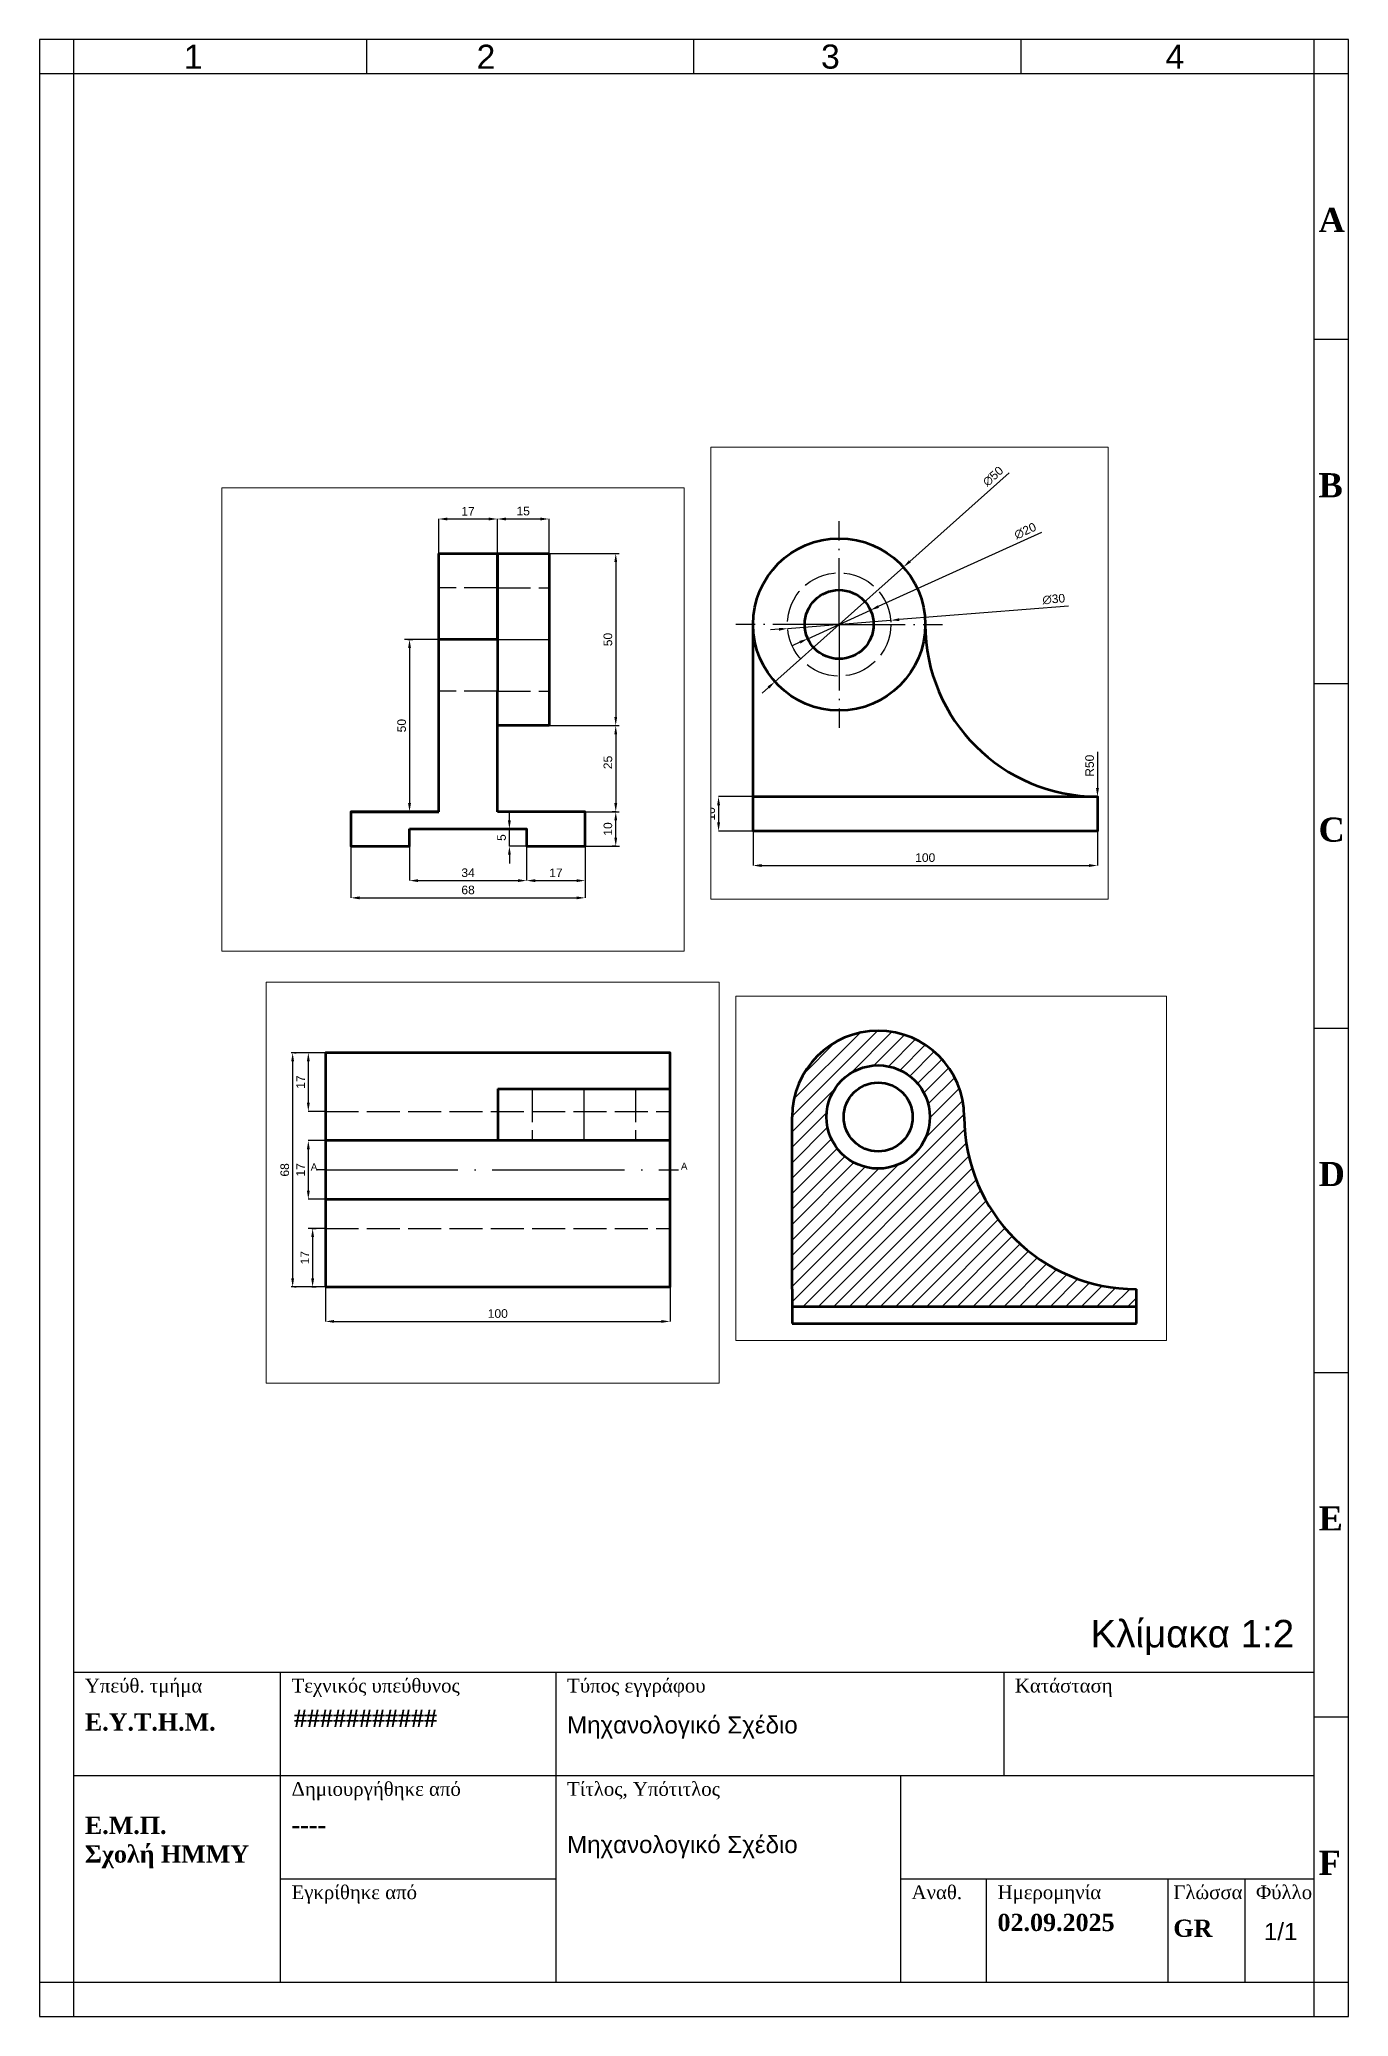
# Paper-space layout 'Μηχανολογικό Σχέδιο' of a CAD drawing. Header units: millimetres. Extents: x 15 to 205, y 5 to 292.
# The model-space entities are those that its viewports show. They can reach past a viewport. Long polylines and large blocks are cut down to what shows.
import ezdxf

# ---------------------------------------------------------------- set-up
doc = ezdxf.new("R2010")
doc.units = ezdxf.units.MM
doc.header["$LTSCALE"] = 0.2
doc.linetypes.add('ACAD_ISO02W100', pattern=[15, 12, -3])
doc.linetypes.add('ACAD_ISO04W100', pattern=[30, 24, -3, 0, -3])
doc.layers.add('dim', color=7, linetype='Continuous')
doc.layers.add('extentions', color=255, linetype='Continuous')
doc.styles.get("Standard").update_dxf_attribs({"font": 'arial.ttf'})
doc.styles.add('TextBlock', font='timesbd.ttf', dxfattribs={"height": 2.5})
doc.styles.add('TitleBlock', font='times.ttf', dxfattribs={"height": 2})
doc.dimstyles.new('mech', dxfattribs={"dimtxt": 2.5, "dimasz": 2.5, "dimexe": 1, "dimexo": 1, "dimgap": 1, "dimtad": 1, "dimtxsty": 'Standard', "dimcen": -2.5, "dimclrd": 256, "dimadec": 0, "dimazin": 3, "dimtfac": 1, "dimtix": 1, "dimtmove": 0, "dimatfit": 3, "dimfxl": 1, "dimlwd": 25, "dimarcsym": 0})

# ---------------------------------------------------------------- blocks, each defined once
blk = doc.blocks.new('*D2')
at = {"layer": 'Defpoints', "color": 0, "linetype": 'ACAD_ISO04W100', "transparency": 16777216}
for p in [(2520.37, 1680), (2520.37, 1630), (2522.37, 1630)]:
    blk.add_point(p, dxfattribs=at)
at = {"layer": 'dim', "color": 0, "linetype": 'ACAD_ISO04W100', "lineweight": -2, "transparency": 16777216}
for p, q in [((2521.37, 1680), (2523.37, 1680)), ((2521.37, 1630), (2523.37, 1630))]:
    blk.add_line(p, q, dxfattribs=at)
at = {"layer": 'dim', "lineweight": 25, "transparency": 16777216}
blk.add_line((2522.37, 1677.5), (2522.37, 1632.5), dxfattribs=at)
at = {"layer": 'dim', "linetype": 'ACAD_ISO04W100', "transparency": 16777216}
for points in [[(2521.96, 1677.5), (2522.79, 1677.5), (2522.37, 1680)], [(2521.96, 1632.5), (2522.79, 1632.5), (2522.37, 1630)]]:
    blk.add_solid(points, dxfattribs=at)
at = {"layer": 'dim', "color": 0, "linetype": 'ACAD_ISO04W100', "transparency": 16777216, "insert": (2520.1, 1655), "char_height": 2.5, "attachment_point": 5, "rotation": 90}
blk.add_mtext('50', dxfattribs=at)
blk = doc.blocks.new('*D3')
at = {"layer": 'Defpoints', "color": 0, "linetype": 'ACAD_ISO04W100', "transparency": 16777216}
for p in [(2522.37, 1630), (2522.37, 1605), (2523.37, 1605)]:
    blk.add_point(p, dxfattribs=at)
at = {"layer": 'dim', "lineweight": 25, "transparency": 16777216}
blk.add_line((2522.37, 1627.5), (2522.37, 1607.5), dxfattribs=at)
at = {"layer": 'dim', "color": 0, "linetype": 'ACAD_ISO04W100', "lineweight": -2, "transparency": 16777216}
blk.add_line((2522.37, 1605), (2521.37, 1605), dxfattribs=at)
at = {"layer": 'dim', "linetype": 'ACAD_ISO04W100', "transparency": 16777216}
for points in [[(2521.96, 1627.5), (2522.79, 1627.5), (2522.37, 1630)], [(2521.96, 1607.5), (2522.79, 1607.5), (2522.37, 1605)]]:
    blk.add_solid(points, dxfattribs=at)
at = {"layer": 'dim', "color": 0, "linetype": 'ACAD_ISO04W100', "transparency": 16777216, "insert": (2520.1, 1619.32), "char_height": 2.5, "attachment_point": 5, "rotation": 90}
blk.add_mtext('25', dxfattribs=at)
blk = doc.blocks.new('*D4')
at = {"layer": 'Defpoints', "color": 0, "linetype": 'ACAD_ISO04W100', "transparency": 16777216}
for p in [(2462.5, 1585), (2496.5, 1585), (2496.5, 1585)]:
    blk.add_point(p, dxfattribs=at)
at = {"layer": 'dim', "lineweight": 25, "transparency": 16777216}
blk.add_line((2465, 1585), (2494, 1585), dxfattribs=at)
at = {"layer": 'dim', "linetype": 'ACAD_ISO04W100', "transparency": 16777216}
for points in [[(2465, 1585.42), (2465, 1584.58), (2462.5, 1585)], [(2494, 1585.42), (2494, 1584.58), (2496.5, 1585)]]:
    blk.add_solid(points, dxfattribs=at)
at = {"layer": 'dim', "color": 0, "linetype": 'ACAD_ISO04W100', "transparency": 16777216, "insert": (2479.5, 1587.28), "char_height": 2.5, "attachment_point": 5}
blk.add_mtext('34', dxfattribs=at)
blk = doc.blocks.new('*D5')
at = {"layer": 'Defpoints', "color": 0, "linetype": 'ACAD_ISO04W100', "transparency": 16777216}
for p in [(2445.5, 1580), (2513.5, 1580), (2513.5, 1580)]:
    blk.add_point(p, dxfattribs=at)
at = {"layer": 'dim', "lineweight": 25, "transparency": 16777216}
blk.add_line((2448, 1580), (2511, 1580), dxfattribs=at)
at = {"layer": 'dim', "linetype": 'ACAD_ISO04W100', "transparency": 16777216}
for points in [[(2448, 1580.42), (2448, 1579.58), (2445.5, 1580)], [(2511, 1580.42), (2511, 1579.58), (2513.5, 1580)]]:
    blk.add_solid(points, dxfattribs=at)
at = {"layer": 'dim', "color": 0, "linetype": 'ACAD_ISO04W100', "transparency": 16777216, "insert": (2479.5, 1582.28), "char_height": 2.5, "attachment_point": 5}
blk.add_mtext('68', dxfattribs=at)
blk = doc.blocks.new('*D6')
at = {"layer": 'Defpoints', "color": 0, "linetype": 'ACAD_ISO04W100', "transparency": 16777216}
for p in [(2496.5, 1585), (2513.5, 1585), (2513.5, 1585)]:
    blk.add_point(p, dxfattribs=at)
at = {"layer": 'dim', "lineweight": 25, "transparency": 16777216}
blk.add_line((2499, 1585), (2511, 1585), dxfattribs=at)
at = {"layer": 'dim', "linetype": 'ACAD_ISO04W100', "transparency": 16777216}
for points in [[(2499, 1585.42), (2499, 1584.58), (2496.5, 1585)], [(2511, 1585.42), (2511, 1584.58), (2513.5, 1585)]]:
    blk.add_solid(points, dxfattribs=at)
at = {"layer": 'dim', "color": 0, "linetype": 'ACAD_ISO04W100', "transparency": 16777216, "insert": (2505, 1587.26), "char_height": 2.5, "attachment_point": 5}
blk.add_mtext('17', dxfattribs=at)
blk = doc.blocks.new('*D8')
at = {"layer": 'Defpoints', "color": 0, "linetype": 'ACAD_ISO04W100', "transparency": 16777216}
for p in [(2491.5, 1600), (2496.5, 1600), (2491.5, 1595)]:
    blk.add_point(p, dxfattribs=at)
at = {"layer": 'dim', "lineweight": 25, "transparency": 16777216}
for p, q in [((2491.5, 1602.5), (2491.5, 1605)), ((2491.5, 1595), (2491.5, 1600)), ((2491.5, 1592.5), (2491.5, 1590))]:
    blk.add_line(p, q, dxfattribs=at)
at = {"layer": 'dim', "color": 0, "linetype": 'ACAD_ISO04W100', "lineweight": -2, "transparency": 16777216}
blk.add_line((2495.5, 1600), (2490.5, 1600), dxfattribs=at)
at = {"layer": 'dim', "linetype": 'ACAD_ISO04W100', "transparency": 16777216}
for points in [[(2491.08, 1602.5), (2491.92, 1602.5), (2491.5, 1600)], [(2491.08, 1592.5), (2491.92, 1592.5), (2491.5, 1595)]]:
    blk.add_solid(points, dxfattribs=at)
at = {"layer": 'dim', "color": 0, "linetype": 'ACAD_ISO04W100', "transparency": 16777216, "insert": (2489.23, 1597.5), "char_height": 2.5, "attachment_point": 5, "rotation": 90}
blk.add_mtext('5', dxfattribs=at)
blk = doc.blocks.new('*D9')
at = {"layer": 'Defpoints', "color": 0, "linetype": 'ACAD_ISO04W100', "transparency": 16777216}
for p in [(2522.37, 1605), (2523.5, 1605), (2523.5, 1595)]:
    blk.add_point(p, dxfattribs=at)
at = {"layer": 'dim', "color": 0, "linetype": 'ACAD_ISO04W100', "lineweight": -2, "transparency": 16777216}
for p, q in [((2522.5, 1605), (2521.37, 1605)), ((2522.5, 1595), (2521.37, 1595))]:
    blk.add_line(p, q, dxfattribs=at)
at = {"layer": 'dim', "lineweight": 25, "transparency": 16777216}
blk.add_line((2522.37, 1597.5), (2522.37, 1602.5), dxfattribs=at)
at = {"layer": 'dim', "linetype": 'ACAD_ISO04W100', "transparency": 16777216}
for points in [[(2521.96, 1602.5), (2522.79, 1602.5), (2522.37, 1605)], [(2521.96, 1597.5), (2522.79, 1597.5), (2522.37, 1595)]]:
    blk.add_solid(points, dxfattribs=at)
at = {"layer": 'dim', "color": 0, "linetype": 'ACAD_ISO04W100', "transparency": 16777216, "insert": (2520.1, 1600), "char_height": 2.5, "attachment_point": 5, "rotation": 90}
blk.add_mtext('10', dxfattribs=at)
blk = doc.blocks.new('*D10')
at = {"layer": 'Defpoints', "color": 0, "linetype": 'ACAD_ISO04W100', "transparency": 16777216}
for p in [(2488, 1690), (2503, 1690), (2503, 1690)]:
    blk.add_point(p, dxfattribs=at)
at = {"layer": 'dim', "lineweight": 25, "transparency": 16777216}
blk.add_line((2490.5, 1690), (2500.5, 1690), dxfattribs=at)
at = {"layer": 'dim', "linetype": 'ACAD_ISO04W100', "transparency": 16777216}
for points in [[(2490.5, 1690.42), (2490.5, 1689.58), (2488, 1690)], [(2500.5, 1690.42), (2500.5, 1689.58), (2503, 1690)]]:
    blk.add_solid(points, dxfattribs=at)
at = {"layer": 'dim', "color": 0, "linetype": 'ACAD_ISO04W100', "transparency": 16777216, "insert": (2495.5, 1692.28), "char_height": 2.5, "attachment_point": 5}
blk.add_mtext('15', dxfattribs=at)
blk = doc.blocks.new('*D11')
at = {"layer": 'Defpoints', "color": 0, "linetype": 'ACAD_ISO04W100', "transparency": 16777216}
for p in [(2471, 1690), (2488, 1690), (2488, 1690)]:
    blk.add_point(p, dxfattribs=at)
at = {"layer": 'dim', "lineweight": 25, "transparency": 16777216}
blk.add_line((2473.5, 1690), (2485.5, 1690), dxfattribs=at)
at = {"layer": 'dim', "linetype": 'ACAD_ISO04W100', "transparency": 16777216}
for points in [[(2473.5, 1690.42), (2473.5, 1689.58), (2471, 1690)], [(2485.5, 1690.42), (2485.5, 1689.58), (2488, 1690)]]:
    blk.add_solid(points, dxfattribs=at)
at = {"layer": 'dim', "color": 0, "linetype": 'ACAD_ISO04W100', "transparency": 16777216, "insert": (2479.5, 1692.26), "char_height": 2.5, "attachment_point": 5}
blk.add_mtext('17', dxfattribs=at)
blk = doc.blocks.new('*D12')
at = {"layer": 'Defpoints', "color": 0, "linetype": 'ACAD_ISO04W100', "transparency": 16777216}
for p in [(2461, 1655), (2462.5, 1605), (2471, 1605)]:
    blk.add_point(p, dxfattribs=at)
at = {"layer": 'dim', "color": 0, "linetype": 'ACAD_ISO04W100', "lineweight": -2, "transparency": 16777216}
for p, q in [((2462, 1655), (2463.5, 1655)), ((2470, 1605), (2461.5, 1605))]:
    blk.add_line(p, q, dxfattribs=at)
at = {"layer": 'dim', "lineweight": 25, "transparency": 16777216}
blk.add_line((2462.5, 1652.5), (2462.5, 1607.5), dxfattribs=at)
at = {"layer": 'dim', "linetype": 'ACAD_ISO04W100', "transparency": 16777216}
for points in [[(2462.08, 1652.5), (2462.92, 1652.5), (2462.5, 1655)], [(2462.08, 1607.5), (2462.92, 1607.5), (2462.5, 1605)]]:
    blk.add_solid(points, dxfattribs=at)
at = {"layer": 'dim', "color": 0, "linetype": 'ACAD_ISO04W100', "transparency": 16777216, "insert": (2460.22, 1630), "char_height": 2.5, "attachment_point": 5, "rotation": 90}
blk.add_mtext('50', dxfattribs=at)
blk = doc.blocks.new('*D13')
at = {"layer": 'Defpoints', "color": 0, "linetype": 'ACAD_ISO04W100', "transparency": 16777216}
for p in [(2600, 1617.5), (2700, 1617.5), (2700, 1617.5)]:
    blk.add_point(p, dxfattribs=at)
at = {"layer": 'dim', "lineweight": 25, "transparency": 16777216}
blk.add_line((2602.5, 1617.5), (2697.5, 1617.5), dxfattribs=at)
at = {"layer": 'dim', "linetype": 'ACAD_ISO04W100', "transparency": 16777216}
for points in [[(2602.5, 1617.92), (2602.5, 1617.08), (2600, 1617.5)], [(2697.5, 1617.92), (2697.5, 1617.08), (2700, 1617.5)]]:
    blk.add_solid(points, dxfattribs=at)
at = {"layer": 'dim', "color": 0, "linetype": 'ACAD_ISO04W100', "transparency": 16777216, "insert": (2650, 1619.78), "char_height": 2.5, "attachment_point": 5}
blk.add_mtext('100', dxfattribs=at)
blk = doc.blocks.new('*D14')
at = {"layer": 'Defpoints', "color": 0, "linetype": 'ACAD_ISO04W100', "transparency": 16777216}
for p in [(2590, 1637.5), (2590, 1627.5), (2590, 1627.5)]:
    blk.add_point(p, dxfattribs=at)
at = {"layer": 'dim', "lineweight": 25, "transparency": 16777216}
blk.add_line((2590, 1635), (2590, 1630), dxfattribs=at)
at = {"layer": 'dim', "linetype": 'ACAD_ISO04W100', "transparency": 16777216}
for points in [[(2589.58, 1635), (2590.42, 1635), (2590, 1637.5)], [(2589.58, 1630), (2590.42, 1630), (2590, 1627.5)]]:
    blk.add_solid(points, dxfattribs=at)
at = {"layer": 'dim', "color": 0, "linetype": 'ACAD_ISO04W100', "transparency": 16777216, "insert": (2587.72, 1632.5), "char_height": 2.5, "attachment_point": 5, "rotation": 90}
blk.add_mtext('10', dxfattribs=at)
blk = doc.blocks.new('*D16')
at = {"layer": 'Defpoints', "color": 0, "linetype": 'ACAD_ISO04W100', "transparency": 16777216}
for p in [(2643.66, 1704.14), (2606.34, 1670.86)]:
    blk.add_point(p, dxfattribs=at)
at = {"layer": 'dim', "lineweight": 25, "transparency": 16777216}
for p, q in [((2674.34, 1731.51), (2645.52, 1705.8)), ((2606.34, 1670.86), (2643.66, 1704.14)), ((2604.48, 1669.2), (2602.61, 1667.53))]:
    blk.add_line(p, q, dxfattribs=at)
at = {"layer": 'dim', "linetype": 'ACAD_ISO04W100', "transparency": 16777216}
for points in [[(2645.25, 1706.12), (2645.8, 1705.49), (2643.66, 1704.14)], [(2604.2, 1669.51), (2604.75, 1668.88), (2606.34, 1670.86)]]:
    blk.add_solid(points, dxfattribs=at)
at = {"layer": 'dim', "color": 0, "linetype": 'ACAD_ISO04W100', "transparency": 16777216, "insert": (2669.69, 1730.5), "char_height": 2.5, "attachment_point": 5, "rotation": 41.72951}
blk.add_mtext('∅50', dxfattribs=at)
blk = doc.blocks.new('*D18')
at = {"layer": 'Defpoints', "color": 0, "linetype": 'ACAD_ISO04W100', "transparency": 16777216}
for p in [(2639.95, 1688.7), (2610.05, 1686.3)]:
    blk.add_point(p, dxfattribs=at)
at = {"layer": 'dim', "lineweight": 25, "transparency": 16777216}
for p, q in [((2610.05, 1686.3), (2639.95, 1688.7)), ((2691.63, 1692.83), (2642.44, 1688.9)), ((2607.56, 1686.1), (2605.06, 1685.91))]:
    blk.add_line(p, q, dxfattribs=at)
at = {"layer": 'dim', "linetype": 'ACAD_ISO04W100', "transparency": 16777216}
for points in [[(2642.41, 1689.31), (2642.48, 1688.48), (2639.95, 1688.7)], [(2607.52, 1686.52), (2607.59, 1685.69), (2610.05, 1686.3)]]:
    blk.add_solid(points, dxfattribs=at)
at = {"layer": 'dim', "color": 0, "linetype": 'ACAD_ISO04W100', "transparency": 16777216, "insert": (2687.31, 1694.84), "char_height": 2.5, "attachment_point": 5, "rotation": 4.57392}
blk.add_mtext('∅30', dxfattribs=at)
blk = doc.blocks.new('*D19')
at = {"layer": 'Defpoints', "color": 0, "linetype": 'ACAD_ISO04W100', "transparency": 16777216}
for p in [(2634.1, 1691.64), (2615.9, 1683.36)]:
    blk.add_point(p, dxfattribs=at)
at = {"layer": 'dim', "lineweight": 25, "transparency": 16777216}
for p, q in [((2683.77, 1714.22), (2636.38, 1692.67)), ((2615.9, 1683.36), (2634.1, 1691.64)), ((2613.62, 1682.33), (2611.34, 1681.29))]:
    blk.add_line(p, q, dxfattribs=at)
at = {"layer": 'dim', "linetype": 'ACAD_ISO04W100', "transparency": 16777216}
for points in [[(2636.21, 1693.05), (2636.55, 1692.29), (2634.1, 1691.64)], [(2613.45, 1682.71), (2613.79, 1681.95), (2615.9, 1683.36)]]:
    blk.add_solid(points, dxfattribs=at)
at = {"layer": 'dim', "color": 0, "linetype": 'ACAD_ISO04W100', "transparency": 16777216, "insert": (2679.03, 1714.64), "char_height": 2.5, "attachment_point": 5, "rotation": 24.44395}
blk.add_mtext('∅20', dxfattribs=at)
blk = doc.blocks.new('*D20')
at = {"layer": 'Defpoints', "color": 0, "linetype": 'ACAD_ISO04W100', "transparency": 16777216}
for p in [(2700, 1687.5), (2700, 1637.5)]:
    blk.add_point(p, dxfattribs=at)
at = {"layer": 'dim', "lineweight": 25, "transparency": 16777216}
blk.add_line((2700, 1650.47), (2700, 1640), dxfattribs=at)
at = {"layer": 'dim', "linetype": 'ACAD_ISO04W100', "transparency": 16777216}
blk.add_solid([(2699.58, 1640), (2700.42, 1640), (2700, 1637.5)], dxfattribs=at)
at = {"layer": 'dim', "color": 0, "linetype": 'ACAD_ISO04W100', "transparency": 16777216, "insert": (2697.72, 1646.48), "char_height": 2.5, "attachment_point": 5, "rotation": 90}
blk.add_mtext('R50', dxfattribs=at)
blk = doc.blocks.new('*D21')
at = {"layer": 'Defpoints', "color": 0, "linetype": 'ACAD_ISO04W100', "transparency": 16777216}
for p in [(2438.75, 1427.5), (2538.75, 1427.5), (2538.75, 1427.5)]:
    blk.add_point(p, dxfattribs=at)
at = {"layer": 'dim', "lineweight": 25, "transparency": 16777216}
blk.add_line((2441.25, 1427.5), (2536.25, 1427.5), dxfattribs=at)
at = {"layer": 'dim', "linetype": 'ACAD_ISO04W100', "transparency": 16777216}
for points in [[(2441.25, 1427.92), (2441.25, 1427.08), (2438.75, 1427.5)], [(2536.25, 1427.92), (2536.25, 1427.08), (2538.75, 1427.5)]]:
    blk.add_solid(points, dxfattribs=at)
at = {"layer": 'dim', "color": 0, "linetype": 'ACAD_ISO04W100', "transparency": 16777216, "insert": (2488.75, 1429.78), "char_height": 2.5, "attachment_point": 5}
blk.add_mtext('100', dxfattribs=at)
blk = doc.blocks.new('*D23')
at = {"layer": 'Defpoints', "color": 0, "linetype": 'ACAD_ISO04W100', "transparency": 16777216}
for p in [(2433.75, 1505.5), (2433.75, 1488.5), (2433.75, 1488.5)]:
    blk.add_point(p, dxfattribs=at)
at = {"layer": 'dim', "lineweight": 25, "transparency": 16777216}
blk.add_line((2433.75, 1503), (2433.75, 1491), dxfattribs=at)
at = {"layer": 'dim', "linetype": 'ACAD_ISO04W100', "transparency": 16777216}
for points in [[(2433.33, 1503), (2434.17, 1503), (2433.75, 1505.5)], [(2433.33, 1491), (2434.17, 1491), (2433.75, 1488.5)]]:
    blk.add_solid(points, dxfattribs=at)
at = {"layer": 'dim', "color": 0, "linetype": 'ACAD_ISO04W100', "transparency": 16777216, "insert": (2431.49, 1497), "char_height": 2.5, "attachment_point": 5, "rotation": 90}
blk.add_mtext('17', dxfattribs=at)
blk = doc.blocks.new('*D25')
at = {"layer": 'Defpoints', "color": 0, "linetype": 'ACAD_ISO04W100', "transparency": 16777216}
for p in [(2428.75, 1505.5), (2428.75, 1437.5), (2429.2, 1437.5)]:
    blk.add_point(p, dxfattribs=at)
at = {"layer": 'dim', "color": 0, "linetype": 'ACAD_ISO04W100', "lineweight": -2, "transparency": 16777216}
for p, q in [((2429.75, 1505.5), (2430.2, 1505.5)), ((2429.75, 1437.5), (2430.2, 1437.5))]:
    blk.add_line(p, q, dxfattribs=at)
at = {"layer": 'dim', "lineweight": 25, "transparency": 16777216}
blk.add_line((2429.2, 1503), (2429.2, 1440), dxfattribs=at)
at = {"layer": 'dim', "linetype": 'ACAD_ISO04W100', "transparency": 16777216}
for points in [[(2428.78, 1503), (2429.61, 1503), (2429.2, 1505.5)], [(2428.78, 1440), (2429.61, 1440), (2429.2, 1437.5)]]:
    blk.add_solid(points, dxfattribs=at)
at = {"layer": 'dim', "color": 0, "linetype": 'ACAD_ISO04W100', "transparency": 16777216, "insert": (2426.92, 1471.5), "char_height": 2.5, "attachment_point": 5, "rotation": 90}
blk.add_mtext('68', dxfattribs=at)
blk = doc.blocks.new('*D26')
at = {"layer": 'Defpoints', "color": 0, "linetype": 'ACAD_ISO04W100', "transparency": 16777216}
for p in [(2433.75, 1454.5), (2433.75, 1437.5), (2435, 1437.5)]:
    blk.add_point(p, dxfattribs=at)
at = {"layer": 'dim', "color": 0, "linetype": 'ACAD_ISO04W100', "lineweight": -2, "transparency": 16777216}
for p, q in [((2434.75, 1454.5), (2436, 1454.5)), ((2434.75, 1437.5), (2436, 1437.5))]:
    blk.add_line(p, q, dxfattribs=at)
at = {"layer": 'dim', "lineweight": 25, "transparency": 16777216}
blk.add_line((2435, 1452), (2435, 1440), dxfattribs=at)
at = {"layer": 'dim', "linetype": 'ACAD_ISO04W100', "transparency": 16777216}
for points in [[(2434.58, 1452), (2435.42, 1452), (2435, 1454.5)], [(2434.58, 1440), (2435.42, 1440), (2435, 1437.5)]]:
    blk.add_solid(points, dxfattribs=at)
at = {"layer": 'dim', "color": 0, "linetype": 'ACAD_ISO04W100', "transparency": 16777216, "insert": (2432.74, 1446), "char_height": 2.5, "attachment_point": 5, "rotation": 90}
blk.add_mtext('17', dxfattribs=at)
blk = doc.blocks.new('*D27')
at = {"layer": 'Defpoints', "color": 0, "linetype": 'ACAD_ISO04W100', "transparency": 16777216}
for p in [(2433.75, 1480), (2433.75, 1463), (2433.75, 1463)]:
    blk.add_point(p, dxfattribs=at)
at = {"layer": 'dim', "lineweight": 25, "transparency": 16777216}
blk.add_line((2433.75, 1477.5), (2433.75, 1465.5), dxfattribs=at)
at = {"layer": 'dim', "linetype": 'ACAD_ISO04W100', "transparency": 16777216}
for points in [[(2433.33, 1477.5), (2434.17, 1477.5), (2433.75, 1480)], [(2433.33, 1465.5), (2434.17, 1465.5), (2433.75, 1463)]]:
    blk.add_solid(points, dxfattribs=at)
at = {"layer": 'dim', "color": 0, "linetype": 'ACAD_ISO04W100', "transparency": 16777216, "insert": (2431.49, 1471.5), "char_height": 2.5, "attachment_point": 5, "rotation": 90}
blk.add_mtext('17', dxfattribs=at)

msp = doc.modelspace()

# ---------------------------------------------------------------- hatches: boundary and pattern name
at = {"linetype": 'Continuous', "lineweight": 18}
h = msp.add_hatch(dxfattribs=at)
h.set_pattern_fill('ANSI31', color=0)
h.paths.add_polyline_path([(2600, 1436.25), (2600, 1431.25), (2700, 1431.25), (2700, 1436.25, -0.4142136), (2650, 1486.25, 1), (2600, 1486.25)])
h.paths.add_polyline_path([(2610, 1486.25, -1), (2640, 1486.25, -1)], flags=16)
h.paths.add_polyline_path([(2615, 1486.25, -1), (2635, 1486.25, -1)], flags=0)
at = {"linetype": 'ACAD_ISO04W100'}
h = msp.add_hatch(dxfattribs=at)
h.set_pattern_fill('ANSI31', color=0)
h.paths.add_polyline_path([(2615, 1486.25, -1), (2635, 1486.25, -1)], flags=16)
edge = h.paths.add_edge_path()
edge.add_arc((2625, 1486.25), 10, 0, 360)

# ---------------------------------------------------------------- linework, layer by layer
at = {"color": 0, "linetype": 'ACAD_ISO04W100'}
for p, q in [((2625, 1687.5), (2625, 1717.5)), ((2488, 1690), (2488, 1690)), ((2625, 1687.5), (2595, 1687.5)), ((2625, 1687.5), (2625, 1657.5)), ((2625, 1687.5), (2655, 1687.5)), ((2513.75, 1495), (2513.75, 1480)), ((2538.75, 1471.5), (2541.25, 1471.5))]:
    msp.add_line(p, q, dxfattribs=at)
at = {"color": 0, "linetype": 'Continuous', "lineweight": 25}
for p, q in [((2471, 1680), (2471, 1690)), ((2488, 1680), (2488, 1690)), ((2503, 1680), (2503, 1690)), ((2600, 1637.5), (2590, 1637.5)), ((2600, 1627.5), (2590, 1627.5)), ((2600, 1627.5), (2600, 1617.5)), ((2700, 1627.5), (2700, 1617.5)), ((2438.75, 1480), (2433.75, 1480)), ((2438.75, 1463), (2433.75, 1463)), ((2438.75, 1454.5), (2433.75, 1454.5)), ((2438.75, 1437.5), (2438.75, 1427.5)), ((2538.75, 1437.5), (2538.75, 1427.5))]:
    msp.add_line(p, q, dxfattribs=at)
at = {"color": 0, "linetype": 'Continuous', "lineweight": 50}
for p, q in [((2600, 1637.5), (2600, 1687.5)), ((2471, 1655), (2471, 1680)), ((2471, 1680), (2488, 1680)), ((2488, 1655), (2488, 1670)), ((2471, 1605), (2471, 1655)), ((2488, 1655), (2488, 1640)), ((2488, 1605), (2488, 1640)), ((2488.75, 1495), (2538.75, 1495)), ((2488.75, 1495), (2488.75, 1488.5)), ((2488.75, 1488.5), (2488.75, 1480)), ((2600, 1436.25), (2600, 1486.25)), ((2538.75, 1480), (2438.75, 1480)), ((2438.75, 1463), (2538.75, 1463)), ((2600, 1436.25), (2600, 1426.25)), ((2700, 1426.25), (2700, 1436.25)), ((2600, 1431.25), (2700, 1431.25)), ((2600, 1426.25), (2700, 1426.25))]:
    msp.add_line(p, q, dxfattribs=at)
at = {"color": 0, "lineweight": 50}
for p, q in [((2488, 1680), (2503, 1680)), ((2503, 1680), (2503, 1630)), ((2488, 1655), (2471, 1655)), ((2503, 1630), (2488, 1630))]:
    msp.add_line(p, q, dxfattribs=at)
at = {"color": 0, "lineweight": 53}
msp.add_line((2488, 1680), (2488, 1655), dxfattribs=at)
at = {"color": 0, "linetype": 'ACAD_ISO02W100', "lineweight": 25}
for p, q in [((2488, 1670), (2471, 1670)), ((2488, 1670), (2503, 1670)), ((2488, 1640), (2471, 1640)), ((2488, 1640), (2503, 1640)), ((2498.75, 1495), (2498.75, 1480)), ((2528.75, 1495), (2528.75, 1480)), ((2438.75, 1488.5), (2538.75, 1488.5)), ((2438.75, 1454.5), (2538.75, 1454.5))]:
    msp.add_line(p, q, dxfattribs=at)
at = {"color": 0, "linetype": 'ACAD_ISO02W100'}
msp.add_line((2488, 1670), (2503, 1670), dxfattribs=at)
msp.add_line((2488, 1670), (2503, 1670), dxfattribs=at)
at = {"color": 0, "linetype": 'ACAD_ISO04W100', "lineweight": 25}
msp.add_line((2488, 1655), (2503, 1655), dxfattribs=at)
at = {"color": 0, "linetype": 'ACAD_ISO04W100', "ltscale": 2}
msp.add_line((2438.75, 1471.5), (2538.75, 1471.5), dxfattribs=at)
at = {"color": 0, "linetype": 'Continuous', "lineweight": 50}
for points in [[(2600, 1637.5), (2700, 1637.5), (2700, 1637.5), (2700, 1627.5), (2600, 1627.5), (2600, 1637.5)], [(2438.75, 1437.5), (2538.75, 1437.5), (2538.75, 1505.5), (2438.75, 1505.5), (2438.75, 1437.5)]]:
    msp.add_lwpolyline(points, dxfattribs=at)
at = {"color": 0, "lineweight": 50}
for points in [[(2445.5, 1605), (2471, 1605)], [(2471, 1605), (2445.5, 1605), (2445.5, 1595), (2462.5, 1595), (2462.5, 1600)], [(2462.5, 1600), (2496.5, 1600), (2496.5, 1595), (2513.5, 1595), (2513.5, 1605), (2488, 1605)]]:
    msp.add_lwpolyline(points, dxfattribs=at)
at = {"color": 0, "linetype": 'Continuous', "lineweight": 25}
msp.add_lwpolyline([(2700, 1436.25)], close=True, dxfattribs=at)
at = {"color": 0, "linetype": 'Continuous', "lineweight": 50}
for centre, radius in [((2625, 1687.5), 25), ((2625, 1687.5), 10), ((2625, 1486.25), 15), ((2625, 1486.25), 10)]:
    msp.add_circle(centre, radius, dxfattribs=at)
at = {"color": 0, "linetype": 'ACAD_ISO02W100', "lineweight": 25}
msp.add_circle((2625, 1687.5), 15, dxfattribs=at)
at = {"color": 0, "linetype": 'Continuous', "lineweight": 50}
for centre, radius, start, end in [((2700, 1687.5), 50, 180, 270), ((2625, 1486.25), 25, 0, 180), ((2700, 1486.25), 50, 180, 270)]:
    msp.add_arc(centre, radius, start, end, dxfattribs=at)
at = {"layer": 'dim', "color": 0, "linetype": 'Continuous', "lineweight": 25}
msp.add_line((2503, 1630), (2523, 1630), dxfattribs=at)
at = {"layer": 'extentions', "color": 0, "linetype": 'Continuous', "lineweight": 25}
for p, q in [((2503, 1680), (2523, 1680)), ((2471, 1655), (2461, 1655)), ((2513.5, 1605), (2523.375, 1605)), ((2445.5, 1595), (2445.5, 1580)), ((2462.5, 1595), (2462.5, 1585)), ((2496.5, 1595), (2491.5, 1595)), ((2496.5, 1595), (2496.5, 1585)), ((2513.5, 1595), (2513.5, 1580)), ((2513.5, 1595), (2523.5, 1595)), ((2438.75, 1505.5), (2428.75, 1505.5)), ((2438.75, 1488.5), (2433.75, 1488.5)), ((2438.75, 1437.5), (2428.75, 1437.5))]:
    msp.add_line(p, q, dxfattribs=at)
at = {"layer": 'extentions', "color": 0, "linetype": 'ACAD_ISO04W100'}
msp.add_line((2438.75, 1471.5), (2436.25, 1471.5), dxfattribs=at)

# ---------------------------------------------------------------- dimensions: what is measured, and where the dimension line sits
at = {"layer": 'dim', "color": 0, "linetype": 'ACAD_ISO04W100'}
for p1, p2, picture, middle in [((2606.343, 1670.86), (2643.657, 1704.14), '*D16', (2671.25, 1728.75)), ((2615.896, 1683.362), (2634.104, 1691.638), '*D19', (2680, 1712.5)), ((2610.048, 1686.304), (2639.952, 1688.696), '*D18', (2687.5, 1692.5))]:
    dim = msp.add_diameter_dim_2p(p1=p1, p2=p2, dimstyle='mech', dxfattribs=at)
    dim.commit()
    dim.dimension.update_dxf_attribs({"geometry": picture, "text_midpoint": middle, "dimtype": 163})
for base, p1, p2, picture, middle in [((2488, 1690), (2471, 1690), (2488, 1690), '*D11', (2479.5, 1692.255)), ((2503, 1690), (2488, 1690), (2503, 1690), '*D10', (2495.5, 1692.276)), ((2700, 1617.5), (2600, 1617.5), (2700, 1617.5), '*D13', (2650, 1619.776)), ((2496.5, 1585), (2462.5, 1585), (2496.5, 1585), '*D4', (2479.5, 1587.277)), ((2513.5, 1580), (2445.5, 1580), (2513.5, 1580), '*D5', (2479.5, 1582.276)), ((2538.75, 1427.5), (2438.75, 1427.5), (2538.75, 1427.5), '*D21', (2488.75, 1429.776))]:
    dim = msp.add_linear_dim(base=base, p1=p1, p2=p2, dimstyle='mech', dxfattribs=at)
    dim.commit()
    dim.dimension.update_dxf_attribs({"geometry": picture, "text_midpoint": middle})
dim = msp.add_radius_dim(center=(2700, 1687.5), mpoint=(2700, 1637.5), dimstyle='mech', dxfattribs=at)
dim.commit()
dim.dimension.update_dxf_attribs({"geometry": '*D20', "text_midpoint": (2700, 1646.483), "dimtype": 164})
for base, p1, p2, picture, middle in [((2522.375, 1630), (2520.375, 1680), (2520.375, 1630), '*D2', (2520.098, 1655)), ((2462.5, 1605), (2461, 1655), (2471, 1605), '*D12', (2460.224, 1630)), ((2590, 1627.5), (2590, 1637.5), (2590, 1627.5), '*D14', (2587.724, 1632.5)), ((2491.5, 1600), (2491.5, 1595), (2496.5, 1600), '*D8', (2489.229, 1597.5)), ((2522.375, 1605), (2523.5, 1595), (2523.5, 1605), '*D9', (2520.098, 1600)), ((2433.75, 1488.5), (2433.75, 1505.5), (2433.75, 1488.5), '*D23', (2431.495, 1497)), ((2433.75, 1463), (2433.75, 1480), (2433.75, 1463), '*D27', (2431.495, 1471.5))]:
    dim = msp.add_linear_dim(base=base, p1=p1, p2=p2, angle=90, dimstyle='mech', dxfattribs=at)
    dim.commit()
    dim.dimension.update_dxf_attribs({"geometry": picture, "text_midpoint": middle})
for base, p1, p2, picture, middle in [((2522.375, 1605), (2522.375, 1630), (2523.375, 1605), '*D3', (2522.375, 1619.321)), ((2429.197, 1437.5), (2428.75, 1505.5), (2428.75, 1437.5), '*D25', (2429.197, 1471.5)), ((2435, 1437.5), (2433.75, 1454.5), (2433.75, 1437.5), '*D26', (2435, 1446))]:
    dim = msp.add_linear_dim(base=base, p1=p1, p2=p2, angle=90, dimstyle='mech', dxfattribs=at)
    dim.commit()
    dim.dimension.update_dxf_attribs({"geometry": picture, "text_midpoint": middle, "dimtype": 160})
dim = msp.add_linear_dim(base=(2513.5, 1585), p1=(2496.5, 1585), p2=(2513.5, 1585), dimstyle='mech', dxfattribs=at)
dim.commit()
dim.dimension.update_dxf_attribs({"geometry": '*D6', "text_midpoint": (2505, 1585), "dimtype": 160})

psp = doc.layouts.new('Μηχανολογικό Σχέδιο')

# ---------------------------------------------------------------- linework, layer by layer
for p, q in [((15, 292), (15, 5)), ((20, 55), (20, 292))]:
    psp.add_line(p, q)
at = {"linetype": 'Continuous'}
for p, q in [((62.5, 287), (62.5, 292)), ((110, 287), (110, 292)), ((157.5, 287), (157.5, 292)), ((200, 5), (200, 292)), ((205, 287), (15, 287)), ((200, 248.5), (205, 248.5)), ((200, 198.5), (205, 198.5)), ((200, 148.5), (205, 148.5)), ((200, 98.5), (205, 98.5)), ((20, 5), (20, 55)), ((20, 55), (200, 55)), ((50, 10), (50, 55)), ((90, 10), (90, 55)), ((155, 40), (155, 55)), ((200, 48.5), (205, 48.5)), ((20, 40), (200, 40)), ((140, 10), (140, 40)), ((50, 25), (90, 25)), ((140, 25), (200, 25)), ((152.48, 10), (152.48, 25)), ((178.84, 10), (178.84, 25)), ((190, 10), (190, 25)), ((15, 10), (205, 10))]:
    psp.add_line(p, q, dxfattribs=at)
psp.add_lwpolyline([(15, 5), (205, 5), (205, 292), (15, 292)], dxfattribs=at)

# ---------------------------------------------------------------- texts
at = {"color": 0, "linetype": 'ACAD_ISO04W100'}
for s, height, p in [('Α', 1.06, (54.36, 127.8)), ('A', 1, (108.11, 127.95)), ('Κλίμακα 1:2', 4, (167.56, 58.57))]:
    psp.add_text(s, height=height, dxfattribs=at).set_placement(p)
at = {"linetype": 'Continuous', "char_height": 3.5, "attachment_point": 5}
for s, insert in [('1', (37.3, 289.5)), ('2', (79.8, 289.5)), ('3', (129.8, 289.5)), ('4', (179.8, 289.5))]:
    psp.add_mtext_dynamic_manual_height_columns(s, width=50, gutter_width=12.5, heights=[0], dxfattribs=dict(at, insert=insert))
at = {"linetype": 'Continuous', "attachment_point": 1}
for s, width, gutter_width, insert, char_height, style in [('Α', 5, 12.5, (200.66, 267.55), 3.5, 'TextBlock'), ('B', 5, 12.5, (200.66, 229.05), 3.5, 'TextBlock'), ('C', 5, 12.5, (200.66, 179.05), 3.5, 'TextBlock'), ('D', 5, 12.5, (200.66, 129.05), 3.5, 'TextBlock'), ('E', 5, 12.5, (200.66, 79.05), 3.5, 'TextBlock'), ('Υπεύθ. τμήμα', 27.6031, 10, (21.58, 54.03), 2, 'TitleBlock'), ('Τεχνικός υπεύθυνος', 27.6031, 10, (51.58, 54.03), 2, 'TitleBlock'), ('Τύπος εγγράφου', 27.6031, 10, (91.58, 54.03), 2, 'TitleBlock'), ('Κατάσταση', 27.6031, 10, (156.58, 54.03), 2, 'TitleBlock'), ('Ε.Υ.Τ.Η.Μ.', 19.7949, 12.5, (21.58, 49), 2.5, 'TextBlock'), ('Δημιουργήθηκε από', 27.6031, 10, (51.58, 39.03), 2, 'TitleBlock'), ('Τίτλος, Υπότιτλος ', 27.6031, 10, (91.58, 39.03), 2, 'TitleBlock'), ('Ε.Μ.Π.\\PΣχολή ΗΜΜΥ', 25.8676, 12.5, (21.58, 34), 2.5, 'TextBlock'), ('F', 5, 12.5, (200.66, 29.05), 3.5, 'TextBlock'), ('Εγκρίθηκε από', 27.6031, 10, (51.58, 24.03), 2, 'TitleBlock'), ('Αναθ.', 27.6031, 10, (141.58, 24.03), 2, 'TitleBlock'), ('Ημερομηνία', 27.6031, 10, (154.06, 24.03), 2, 'TitleBlock'), ('Γλώσσα', 27.6031, 10, (179.58, 24.03), 2, 'TitleBlock'), ('Φύλλο', 27.6031, 10, (191.58, 24.03), 2, 'TitleBlock'), ('GR', 10.4238, 12.5, (179.58, 19.06), 2.5, 'TextBlock')]:
    psp.add_mtext_dynamic_manual_height_columns(s, width=width, gutter_width=gutter_width, heights=[0], dxfattribs=dict(at, insert=insert, char_height=char_height, style=style))
at = {"linetype": 'Continuous', "char_height": 2.5, "attachment_point": 1, "style": 'TextBlock'}
for s, insert in [('###########', (51.93, 49.53)), ('----', (51.58, 34.07)), ('02.09.2025', (154.06, 19.9))]:
    psp.add_mtext(s, dxfattribs=dict(at, insert=insert))
at = {"color": 0, "linetype": 'ACAD_ISO04W100', "char_height": 2.5, "attachment_point": 1}
for insert in [(91.58, 48.58), (91.58, 31.22)]:
    psp.add_mtext('Μηχανολογικό Σχέδιο', dxfattribs=dict(at, insert=insert))
at = {"color": 0, "linetype": 'ACAD_ISO04W100', "insert": (192.73, 18.58), "char_height": 2.5, "attachment_point": 1}
psp.add_mtext_dynamic_manual_height_columns('1/1', width=0.704, gutter_width=12.5, heights=[0], dxfattribs=at)

# ---------------------------------------------------------------- viewports
at = {"layer": 'Defpoints', "color": 0, "linetype": 'ACAD_ISO04W100'}
for center, size, view_center_point, view_height, status in [((141.28, 200.02), (57.7, 65.65), (2645.426, 1673.366), 131.2999, 3), ((80.77, 126.06), (65.75, 58.2172), (2487.257, 1467.819), 116.43446, 4), ((147.31, 128.14), (62.52, 49.9732), (2646.148, 1471.365), 99.94645, 5)]:
    psp.add_viewport(center=center, size=size, view_center_point=view_center_point, view_height=view_height, status=status, dxfattribs=at)
psp.add_viewport(center=(75, 193.29), size=(67.11, 67.253), view_center_point=(2475.092, 1631.791), view_height=134.5057, dxfattribs=at)

doc.saveas('drawing.dxf')
